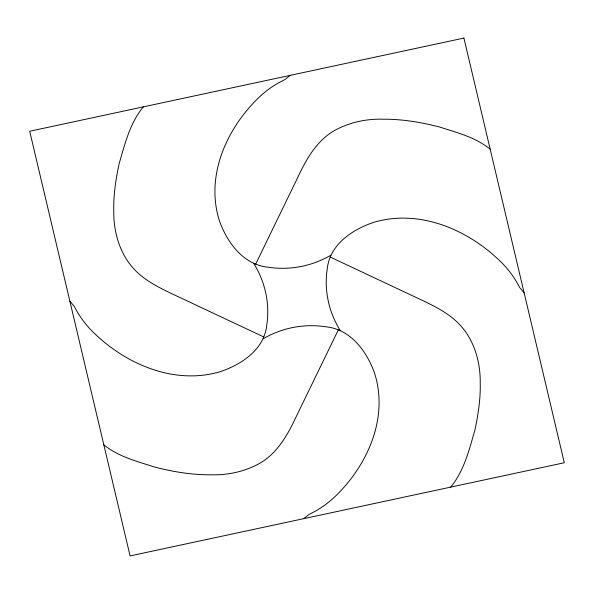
<?xml version="1.0" encoding="UTF-8"?>
<svg xmlns="http://www.w3.org/2000/svg" width="594" height="594" viewBox="0 0 594 594"><rect width="100%" height="100%" fill="white"/><g stroke="black" fill="none" stroke-linecap="round" stroke-linejoin="round"><path stroke-width="0.89" d="M69.862 301.143L74.22 306.348L77.628 312.496A102.814 100.059 12.2 0 0 90.392 329.366C122.936 362.979 172.587 385.38 219.453 371.911C241.053 364.931 264.337 349.658 266.751 325.037C270.055 303.772 265.147 281.719 253.794 263.521M524.138 292.857L519.78 287.652L516.372 281.504A102.814 100.059 12.2 0 0 503.608 264.634C471.064 231.021 421.413 208.62 374.547 222.089C352.947 229.069 329.663 244.342 327.249 268.963C323.945 290.228 328.853 312.281 340.206 330.479M255.71 264.063L298.559 175.772C306.764 158.39 316.921 140.808 334.028 130.821C348.782 122.461 366.134 118.696 383.041 119.208C402.108 119.075 421.087 122.208 439.501 126.997C457.076 132.692 475.542 137.236 490.176 149.183M338.29 329.937L295.441 418.228C287.236 435.61 277.079 453.192 259.972 463.179C245.218 471.539 227.866 475.304 210.959 474.792C191.892 474.925 172.913 471.792 154.499 467.003C136.924 461.308 118.458 456.764 103.824 444.817M143.295 106.875C129.878 123.114 124.903 143.986 119.127 163.758C115.815 179.299 113.357 195.129 113.773 211.063C113.521 230.465 118.837 250.668 131.259 265.889C142.048 279.18 157.566 286.924 172.706 294.119L263.699 336.909M450.705 487.125C464.122 470.886 469.097 450.014 474.873 430.242C478.185 414.701 480.643 398.871 480.227 382.937C480.479 363.535 475.163 343.332 462.741 328.111C451.952 314.82 436.434 307.076 421.295 299.881L330.301 257.091M290.199 75.356L284.92 79.551L278.645 82.804A102.814 100.059 12.2 0 0 261.501 95.07C227.732 125.906 204.878 174.799 219.334 220.5C226.915 242.255 243.236 264.724 267.916 267.174C289.508 270.589 311.991 266.253 330.836 255.227M303.801 518.644L309.08 514.449L315.355 511.196A102.814 100.059 12.2 0 0 332.499 498.93C366.268 468.094 389.122 419.201 374.666 373.5C367.085 351.745 350.764 329.276 326.084 326.826C304.492 323.411 282.009 327.747 263.164 338.773M463.914 38.083L29.7 131.252L130.086 555.917L564.3 462.748L463.914 38.083"/></g></svg>
